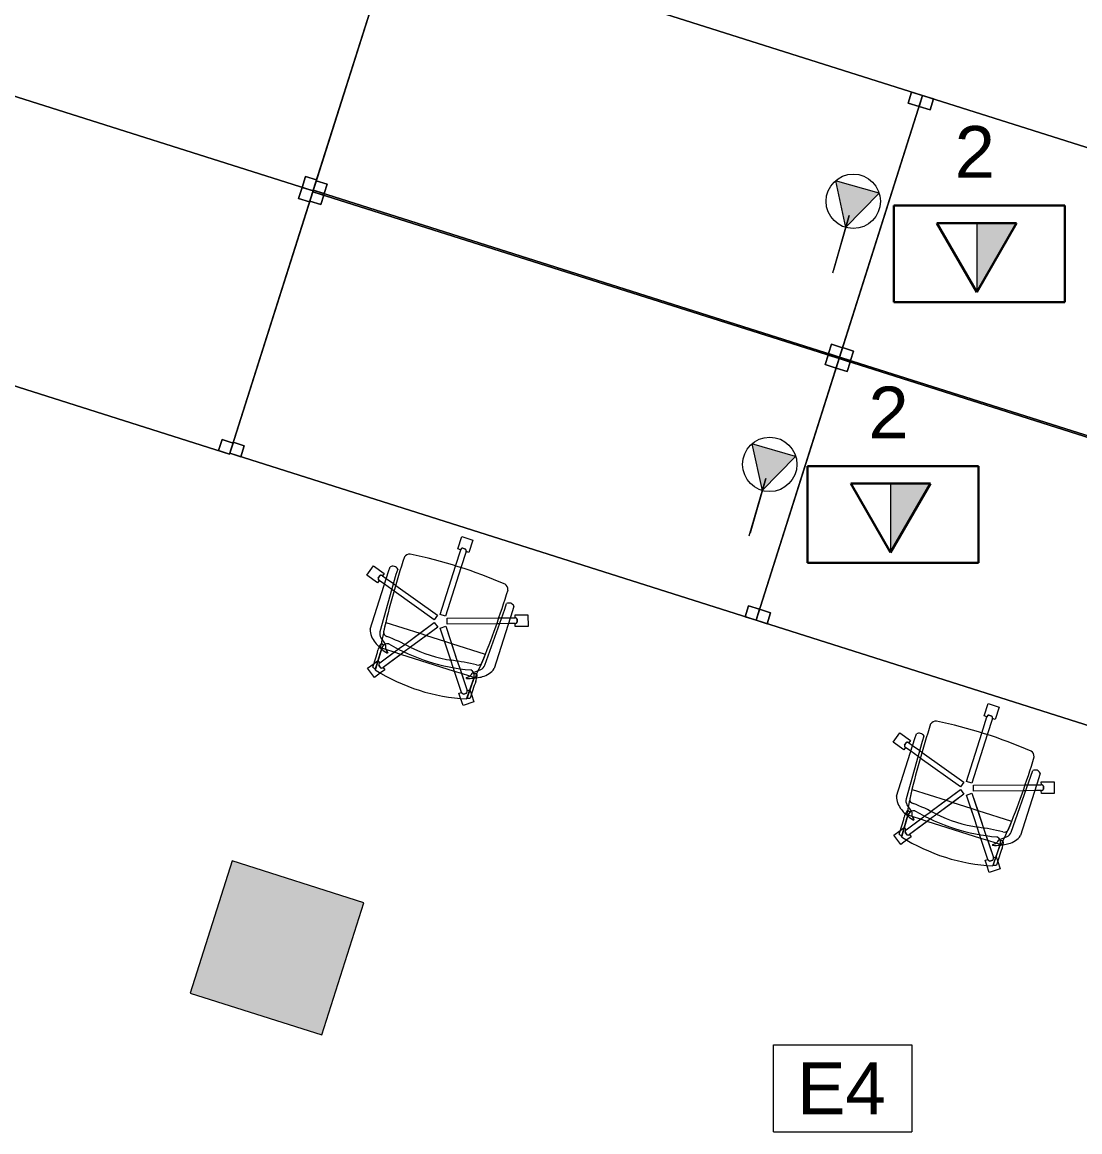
# Model space of a CAD drawing. Header units: inches. Extents: x 385 to 2249, y -1773 to -36.
# Drawn here: x 1887.9 to 2071.8, y -761.5 to -568.6 of the extents above; entities that cross this region are included whole.
import ezdxf

# ---------------------------------------------------------------- set-up
doc = ezdxf.new("R2010")
doc.units = ezdxf.units.IN
doc.header["$MEASUREMENT"] = 0
for name, color, linetype, lineweight in [('A-ANNO-KEYN', 231, 'Continuous', 9), ('A-ANNO-NOTE', 131, 'Continuous', 30), ('A-COLS', 52, 'Continuous', 13), ('I-FURN', 30, 'Continuous', 9)]:
    doc.layers.add(name, color=color, linetype=linetype, lineweight=lineweight)
doc.styles.add('Arial', font='arial.ttf', dxfattribs={"height": 9})
doc.styles.add('Swis721 Lt BT', font='swissl.ttf', dxfattribs={"height": 9})

# ---------------------------------------------------------------- blocks, each defined once
blk = doc.blocks.new('Columns 19 - Columns 4-5094956-Level 7 POWER _ SIGNAL')
at = {"layer": 'A-COLS', "lineweight": 9}
blk.add_hatch(color=7, dxfattribs=at).paths.add_polyline_path([(1401.62, -849.22), (1409.08, -826.28), (1386.23, -818.86), (1378.78, -841.8)], flags=0)
at = {"layer": 'A-COLS', "color": 8, "lineweight": 20}
for p, q in [((1386.23, -818.86), (1378.78, -841.8)), ((1409.08, -826.28), (1386.23, -818.86)), ((1401.62, -849.22), (1409.08, -826.28)), ((1378.78, -841.8), (1401.62, -849.22))]:
    blk.add_line(p, q, dxfattribs=at)
blk = doc.blocks.new('Rectangular Table - Rectangular Table-V46-Level 7 POWER _ SIGNAL')
at = {"layer": 'I-FURN'}
for p, q in [((-46, 24), (-48, 24)), ((-48, 24), (-48, 23.86)), ((-48, 23.86), (-48, 24)), ((-48, 24), (-46, 24)), ((48, 24), (-48, 24)), ((-48, 24), (-48, -24)), ((-48, 23.86), (-48, 24)), ((-48, 24), (48, 24)), ((-48, 23.86), (-48, 22)), ((-48, 22.14), (-48, 23.86)), ((-48, -23.86), (-48, 23.86)), ((-46, 22), (-46, 24)), ((-46, 24), (-46, 22)), ((46, 24), (46, 22)), ((48, 24), (46, 24)), ((46, 24), (48, 24)), ((46, 22), (46, 24)), ((48, 22), (48, 24)), ((48, 24), (48, 22)), ((48, -24), (48, 24)), ((48, 24), (48, -24)), ((-48, 22), (-48, 22.14)), ((-48, 22), (-46, 22)), ((-46, 22), (-48, 22)), ((46, 22), (48, 22)), ((48, 22), (46, 22)), ((-46, -22), (-48, -22)), ((-48, -22), (-48, -23.86)), ((-48, -23.86), (-48, -22)), ((-48, -22), (-46, -22)), ((-46, -24), (-46, -22)), ((-46, -22), (-46, -24)), ((48, -22), (46, -22)), ((46, -22), (46, -24)), ((46, -24), (46, -22)), ((46, -22), (48, -22)), ((48, -24), (48, -22)), ((48, -22), (48, -24)), ((-48, -23.86), (-48, -24)), ((-48, -24), (-48, -23.86)), ((-48, -24), (-48, -23.86)), ((-48, -24), (-46, -24)), ((-46, -24), (-48, -24)), ((-48, -24), (48, -24)), ((48, -24), (-48, -24)), ((46, -24), (48, -24)), ((48, -24), (46, -24))]:
    blk.add_line(p, q, dxfattribs=at)
blk = doc.blocks.new('Rectangular Table - Rectangular Table-V55-Level 7 POWER _ SIGNAL')
at = {"layer": 'I-FURN'}
for p, q in [((-46, 24), (-48, 24)), ((-48, 24), (-48, 23.72)), ((-48, 23.72), (-48, 24)), ((-48, 24), (-46, 24)), ((48, 24), (-48, 24)), ((-48, 24), (-48, -24)), ((-48, 23.72), (-48, 24)), ((-48, 24), (48, 24)), ((-48, 23.72), (-48, 22)), ((-48, 22), (-48, 23.72)), ((-48, -24), (-48, 23.72)), ((-46, 23.72), (-46, 24)), ((-46, 24), (-46, 23.72)), ((-46, 22), (-46, 23.72)), ((-46, 23.72), (-46, 22)), ((46, 24), (46, 23.72)), ((48, 24), (46, 24)), ((46, 24), (48, 24)), ((46, 23.72), (46, 24)), ((46, 23.72), (46, 22)), ((46, 22), (46, 23.72)), ((48, 23.72), (48, 24)), ((48, 24), (48, 23.72)), ((48, -24), (48, 24)), ((48, 24), (48, 23.72)), ((48, 22), (48, 23.72)), ((48, 23.72), (48, 22)), ((48, 23.72), (48, -24)), ((-48, 22), (-46, 22)), ((-46, 22), (-48, 22)), ((46, 22), (48, 22)), ((48, 22), (46, 22)), ((-46, -22), (-48, -22)), ((-48, -22), (-48, -24)), ((-48, -24), (-48, -22)), ((-48, -22), (-46, -22)), ((-46, -24), (-46, -22)), ((-46, -22), (-46, -24)), ((48, -22), (46, -22)), ((46, -22), (46, -24)), ((46, -24), (46, -22)), ((46, -22), (48, -22)), ((48, -24), (48, -22)), ((48, -22), (48, -22.14)), ((48, -22.14), (48, -24)), ((-48, -24), (-46, -24)), ((-46, -24), (-48, -24)), ((-48, -24), (48, -24)), ((48, -24), (-48, -24)), ((46, -24), (48, -24)), ((48, -24), (46, -24))]:
    blk.add_line(p, q, dxfattribs=at)
blk = doc.blocks.new('Rectangular Table - Rectangular Table-V51-Level 7 POWER _ SIGNAL')
at = {"layer": 'I-FURN'}
for p, q in [((-46, 24), (-48, 24)), ((-48, 24), (-48, 23.86)), ((-48, 23.86), (-48, 24)), ((-48, 24), (-46, 24)), ((48, 24), (-48, 24)), ((-48, 24), (-48, -24)), ((-48, 23.86), (-48, 24)), ((-48, 24), (48, 24)), ((-48, 23.86), (-48, 22)), ((-48, 22), (-48, 23.86)), ((-48, -23.86), (-48, 23.86)), ((-46, 22), (-46, 24)), ((-46, 24), (-46, 22)), ((46, 24), (46, 22)), ((48, 24), (46, 24)), ((46, 24), (48, 24)), ((46, 22), (46, 24)), ((48, 22), (48, 24)), ((48, 24), (48, 22)), ((48, -24), (48, 24)), ((48, 24), (48, -24)), ((-48, 22), (-46, 22)), ((-46, 22), (-48, 22)), ((46, 22), (48, 22)), ((48, 22), (46, 22)), ((-46, -22), (-48, -22)), ((-48, -22), (-48, -23.86)), ((-48, -22.14), (-48, -22)), ((-48, -22), (-46, -22)), ((-48, -23.86), (-48, -22.14)), ((-46, -24), (-46, -22)), ((-46, -22), (-46, -24)), ((48, -22), (46, -22)), ((46, -22), (46, -24)), ((46, -24), (46, -22)), ((46, -22), (48, -22)), ((48, -24), (48, -22)), ((48, -22), (48, -24)), ((-48, -23.86), (-48, -24)), ((-48, -24), (-48, -23.86)), ((-48, -24), (-48, -23.86)), ((-48, -24), (-46, -24)), ((-46, -24), (-48, -24)), ((-48, -24), (48, -24)), ((48, -24), (-48, -24)), ((46, -24), (48, -24)), ((48, -24), (46, -24))]:
    blk.add_line(p, q, dxfattribs=at)
blk = doc.blocks.new('Rectangular Table - Rectangular Table-V56-Level 7 POWER _ SIGNAL')
at = {"layer": 'I-FURN'}
for p, q in [((-46, 24), (-48, 24)), ((-48, 24), (-48, 22)), ((-48, 22), (-48, 24)), ((-48, 24), (-46, 24)), ((48, 24), (-48, 24)), ((-48, 24), (-48, -24)), ((-48, -23.72), (-48, 24)), ((-48, 24), (48, 24)), ((-46, 22), (-46, 24)), ((-46, 24), (-46, 22)), ((46, 24), (46, 22)), ((48, 24), (46, 24)), ((46, 24), (48, 24)), ((46, 22), (46, 24)), ((48, 22), (48, 24)), ((48, 24), (48, 22.14)), ((48, -24), (48, 24)), ((48, 24), (48, -23.72)), ((-48, 22), (-46, 22)), ((-46, 22), (-48, 22)), ((46, 22), (48, 22)), ((48, 22), (46, 22)), ((48, 22.14), (48, 22)), ((-46, -22), (-48, -22)), ((-48, -22), (-48, -23.72)), ((-48, -23.72), (-48, -22)), ((-48, -22), (-46, -22)), ((-46, -23.72), (-46, -22)), ((-46, -22), (-46, -23.72)), ((48, -22), (46, -22)), ((46, -22), (46, -23.72)), ((46, -23.72), (46, -22)), ((46, -22), (48, -22)), ((48, -23.72), (48, -22)), ((48, -22), (48, -23.72)), ((-48, -23.72), (-48, -24)), ((-48, -24), (-48, -23.72)), ((-48, -24), (-48, -23.72)), ((-48, -24), (-46, -24)), ((-46, -24), (-48, -24)), ((-48, -24), (48, -24)), ((48, -24), (-48, -24)), ((-46, -24), (-46, -23.72)), ((-46, -23.72), (-46, -24)), ((46, -23.72), (46, -24)), ((46, -24), (46, -23.72)), ((46, -24), (48, -24)), ((48, -24), (46, -24)), ((48, -24), (48, -23.72)), ((48, -23.72), (48, -24)), ((48, -23.72), (48, -24))]:
    blk.add_line(p, q, dxfattribs=at)
blk = doc.blocks.new('F-Haworth_Chair_X99-Seminar - X99 Advanced Seminar Chair-V75-Level 7 POWER _ SIGNAL')
at = {"layer": 'I-FURN'}
for p, q in [((-1, 15.13), (1, 15.13)), ((-1, 12.88), (-1, 15.13)), ((-1, 15.13), (1, 15.13)), ((-1, 12.88), (-1, 15.13)), ((1, 15.13), (1, 12.88)), ((1, 15.13), (1, 12.88)), ((-0.52, 12.88), (-1, 12.88)), ((-0.52, 12.88), (-1, 12.88)), ((-0.5, 9.91), (-0.5, 12.88)), ((-0.5, 9.91), (-0.5, 12.88)), ((0.26, 13.26), (-0.26, 13.26)), ((0.26, 13.26), (-0.26, 13.26)), ((-0.25, 13.25), (0.25, 13.25)), ((-0.25, 13.25), (0.25, 13.25)), ((0.5, 12.88), (0.5, 9.91)), ((0.5, 12.88), (0.5, 9.91)), ((1, 12.88), (0.52, 12.88)), ((1, 12.88), (0.52, 12.88)), ((-0.5, 1.08), (-0.5, 9.91)), ((-0.5, 1.08), (-0.5, 9.91)), ((0.5, 9.91), (0.5, 1.08)), ((0.5, 9.91), (0.5, 1.08)), ((-11.32, 5.48), (-11.3, 6.32)), ((-9.92, 6.36), (-9.92, 5.36)), ((9.92, 5.36), (9.92, 6.36)), ((11.3, 6.32), (11.32, 5.48)), ((-14.69, 3.72), (-14.08, 5.62)), ((-14.69, 3.72), (-14.08, 5.62)), ((-14.08, 5.62), (-11.94, 4.93)), ((-14.08, 5.62), (-11.94, 4.93)), ((-12.53, 4.34), (-12.69, 3.85)), ((-12.53, 4.34), (-12.69, 3.85)), ((-12.68, 3.86), (-12.52, 4.33)), ((-12.68, 3.86), (-12.52, 4.33)), ((-11.94, 4.93), (-12.09, 4.47)), ((-11.94, 4.93), (-12.09, 4.47)), ((-12.09, 4.45), (-11.32, 4.21)), ((-12.09, 4.45), (-11.32, 4.21)), ((-11.32, -5.06), (-11.32, 5.48)), ((-11.32, 4.21), (-9.86, 3.73)), ((-11.32, 4.21), (-9.86, 3.73)), ((-9.92, 5.36), (-9.57, -4.97)), ((9.57, -4.97), (9.92, 5.36)), ((9.86, 3.73), (11.32, 4.21)), ((9.86, 3.73), (11.32, 4.21)), ((11.32, 5.48), (11.32, -5.06)), ((11.32, 4.21), (12.09, 4.45)), ((11.32, 4.21), (12.09, 4.45)), ((11.94, 4.93), (14.08, 5.62)), ((11.94, 4.93), (14.08, 5.62)), ((12.09, 4.47), (11.94, 4.93)), ((12.09, 4.47), (11.94, 4.93)), ((12.52, 4.33), (12.68, 3.86)), ((12.52, 4.33), (12.68, 3.86)), ((12.69, 3.85), (12.53, 4.34)), ((12.69, 3.85), (12.53, 4.34)), ((14.08, 5.62), (14.69, 3.72)), ((14.08, 5.62), (14.69, 3.72)), ((-12.55, 3.03), (-14.69, 3.72)), ((-12.55, 3.03), (-14.69, 3.72)), ((-12.4, 3.49), (-12.55, 3.03)), ((-12.4, 3.49), (-12.55, 3.03)), ((-11.32, 3.15), (-12.4, 3.5)), ((-11.32, 3.15), (-12.4, 3.5)), ((-9.83, 2.67), (-11.32, 3.15)), ((-9.83, 2.67), (-11.32, 3.15)), ((-9.86, 3.73), (-9.38, 3.57)), ((-9.86, 3.73), (-9.38, 3.57)), ((-9.37, 2.52), (-9.83, 2.67)), ((-9.37, 2.52), (-9.83, 2.67)), ((-9.38, 3.57), (-0.87, 0.81)), ((-9.38, 3.57), (-0.87, 0.81)), ((-1.18, -0.14), (-9.37, 2.52)), ((-1.18, -0.14), (-9.37, 2.52)), ((0.87, 0.81), (9.38, 3.57)), ((0.87, 0.81), (9.38, 3.57)), ((9.37, 2.52), (1.18, -0.14)), ((9.37, 2.52), (1.18, -0.14)), ((9.83, 2.67), (9.37, 2.52)), ((9.83, 2.67), (9.37, 2.52)), ((9.42, 3.59), (9.86, 3.73)), ((9.42, 3.59), (9.86, 3.73)), ((11.32, 3.15), (9.83, 2.67)), ((11.32, 3.15), (9.83, 2.67)), ((12.4, 3.5), (11.32, 3.15)), ((12.4, 3.5), (11.32, 3.15)), ((12.55, 3.03), (12.4, 3.49)), ((12.55, 3.03), (12.4, 3.49)), ((14.69, 3.72), (12.55, 3.03)), ((14.69, 3.72), (12.55, 3.03)), ((-0.87, 0.81), (-1.18, -0.14)), ((-0.87, 0.81), (-1.18, -0.14)), ((0.5, 1.08), (-0.5, 1.08)), ((0.5, 1.08), (-0.5, 1.08)), ((1.18, -0.14), (0.87, 0.81)), ((1.18, -0.14), (0.87, 0.81)), ((-4.79, -5.75), (-1.04, -0.58)), ((-0.23, -1.17), (-3.68, -5.91)), ((-2.89, -3.12), (-1.04, -0.58)), ((-0.23, -1.17), (-1.65, -3.12)), ((-1.04, -0.58), (-0.23, -1.17)), ((-1.04, -0.58), (-0.23, -1.17)), ((0.23, -1.17), (1.04, -0.58)), ((0.23, -1.17), (1.04, -0.58)), ((1.65, -3.12), (0.23, -1.17)), ((3.68, -5.91), (0.23, -1.17)), ((1.04, -0.58), (2.89, -3.12)), ((1.04, -0.58), (4.79, -5.75)), ((-9.07, -3.12), (-2.89, -3.12)), ((-9.07, -3.2), (-9.07, -3.12)), ((-8.9, -4.8), (-9.07, -3.2)), ((-4.79, -5.75), (-2.89, -3.12)), ((-1.65, -3.12), (-3.68, -5.91)), ((-2.89, -3.12), (-1.65, -3.12)), ((-1.65, -3.12), (1.65, -3.12)), ((1.65, -3.12), (2.89, -3.12)), ((3.68, -5.91), (1.65, -3.12)), ((2.89, -3.12), (9.07, -3.12)), ((2.89, -3.12), (4.79, -5.75)), ((9.07, -3.2), (8.9, -4.8)), ((9.07, -3.12), (9.07, -3.2)), ((-8.88, -4.99), (-8.89, -4.91)), ((-8.75, -6.22), (-8.88, -4.99)), ((-5.57, -6.82), (-4.79, -5.75)), ((-5.57, -6.82), (-4.79, -5.75)), ((4.79, -5.75), (5.57, -6.82)), ((4.79, -5.75), (5.57, -6.82)), ((8.88, -4.99), (8.75, -6.22)), ((8.89, -4.91), (8.88, -4.99)), ((-9.13, -5.92), (-8.07, -6.77)), ((-8.68, -6.87), (-8.75, -6.22)), ((-8.66, -7.03), (-8.68, -6.87)), ((-8.62, -7.42), (-8.66, -7.05)), ((-8.6, -7.6), (-8.62, -7.43)), ((-8.61, -6.81), (-8.23, -6.95)), ((-8.49, -7.6), (-8.56, -7.6)), ((-8.42, -7.57), (-8.34, -11.37)), ((-8.34, -11.52), (-8.42, -7.57)), ((-7.65, -7.6), (-8.4, -7.6)), ((-7.99, -6.84), (-7.95, -6.87)), ((-7.97, -10.12), (-5.57, -6.82)), ((-7.97, -10.12), (-6.14, -7.6)), ((-6.14, -7.6), (-7.65, -7.6)), ((-4.47, -7.01), (-7.16, -10.71)), ((-4.9, -7.6), (-7.16, -10.71)), ((-6.14, -7.6), (-5.57, -6.82)), ((-4.9, -7.6), (-6.14, -7.6)), ((-4.47, -7.01), (-4.9, -7.6)), ((4.9, -7.6), (-4.9, -7.6)), ((-3.68, -5.91), (-4.47, -7.01)), ((-3.68, -5.91), (-4.47, -7.01)), ((4.47, -7.01), (3.68, -5.91)), ((4.47, -7.01), (3.68, -5.91)), ((4.9, -7.6), (4.47, -7.01)), ((7.16, -10.71), (4.47, -7.01)), ((6.14, -7.6), (4.9, -7.6)), ((7.16, -10.71), (4.9, -7.6)), ((5.57, -6.82), (6.14, -7.6)), ((5.57, -6.82), (7.97, -10.12)), ((7.65, -7.6), (6.14, -7.6)), ((6.14, -7.6), (7.97, -10.12)), ((8.4, -7.6), (7.65, -7.6)), ((7.95, -6.87), (8.07, -6.77)), ((8.07, -6.77), (9.13, -5.92)), ((8.23, -6.95), (8.61, -6.81)), ((8.34, -11.37), (8.42, -7.57)), ((8.42, -7.57), (8.34, -11.52)), ((8.56, -7.6), (8.49, -7.6)), ((8.62, -7.43), (8.6, -7.6)), ((8.68, -6.91), (8.62, -7.42)), ((8.75, -6.22), (8.68, -6.87)), ((-7.18, -7.99), (-7.21, -8.13)), ((7.21, -8.13), (7.18, -7.99)), ((-9.7, -11.65), (-8.88, -10.52)), ((-9.7, -11.65), (-8.88, -10.52)), ((-8.88, -10.52), (-8.38, -9.83)), ((-8.88, -10.52), (-8.38, -9.83)), ((-8.38, -9.83), (-7.99, -10.11)), ((-8.38, -9.83), (-7.99, -10.11)), ((-8, -10.58), (-7.59, -10.88)), ((-8, -10.58), (-7.59, -10.88)), ((-7.59, -10.87), (-7.99, -10.57)), ((-7.59, -10.87), (-7.99, -10.57)), ((-6.76, -11), (-7.29, -11.74)), ((-6.76, -11), (-7.29, -11.74)), ((-7.15, -10.72), (-6.76, -11)), ((-7.15, -10.72), (-6.76, -11)), ((6.76, -11), (7.15, -10.72)), ((6.76, -11), (7.15, -10.72)), ((7.29, -11.74), (6.76, -11)), ((7.29, -11.74), (6.76, -11)), ((7.99, -10.57), (7.59, -10.87)), ((7.99, -10.57), (7.59, -10.87)), ((7.59, -10.88), (8, -10.58)), ((7.59, -10.88), (8, -10.58)), ((7.99, -10.11), (8.38, -9.83)), ((7.99, -10.11), (8.38, -9.83)), ((8.38, -9.83), (8.88, -10.52)), ((8.38, -9.83), (8.88, -10.52)), ((8.88, -10.52), (9.7, -11.65)), ((8.88, -10.52), (9.7, -11.65)), ((-8.08, -12.82), (-9.7, -11.65)), ((-8.08, -12.82), (-9.7, -11.65)), ((-7.29, -11.74), (-8.08, -12.82)), ((-7.29, -11.74), (-8.08, -12.82)), ((8.08, -12.82), (7.29, -11.74)), ((8.08, -12.82), (7.29, -11.74)), ((9.7, -11.65), (8.08, -12.82)), ((9.7, -11.65), (8.08, -12.82))]:
    blk.add_line(p, q, dxfattribs=at)
for centre, radius, start, end in [((-0.11, 12.88), 0.407, 111.1651, 180.8349), ((-0.11, 12.88), 0.407, 111.1651, 180.8349), ((-0.09, 12.88), 0.406, 112.6199, 180), ((-0.09, 12.88), 0.406, 166.524, 180), ((-0.09, 12.88), 0.406, 126.0959, 166.524), ((-0.09, 12.88), 0.406, 112.6199, 126.0959), ((0.09, 12.88), 0.406, 53.9041, 67.3801), ((0.09, 12.88), 0.406, 0, 67.3801), ((0.11, 12.88), 0.407, 359.1651, 68.8349), ((0.11, 12.88), 0.407, 359.1651, 68.8349), ((0.09, 12.88), 0.406, 0, 53.9041), ((0, -75.01), 84.96, 84.1475, 95.8525), ((-8.21, 8.28), 1.31, 110.0433, 159.9567), ((144.06, 7.32), 153.52, 179.4749, 184.5213), ((8.21, 8.28), 1.31, 20.0433, 69.9567), ((-144.06, 7.32), 153.52, 355.4787, 0.5251), ((-10.58, 5.68), 0.956, 45.8901, 138.1099), ((10.58, 5.68), 0.956, 41.8901, 134.1099), ((-12.22, 4.09), 0.407, 71.1651, 140.8349), ((-12.22, 4.09), 0.407, 71.1651, 140.8349), ((-12.22, 4.07), 0.406, 85.476, 139.3801), ((-12.22, 4.07), 0.406, 72, 139.3801), ((-12.22, 4.07), 0.406, 72, 85.476), ((12.22, 4.09), 0.407, 39.1651, 108.8349), ((12.22, 4.09), 0.407, 39.1651, 108.8349), ((12.22, 4.07), 0.406, 81.0479, 108), ((12.22, 4.07), 0.406, 40.6199, 108), ((12.22, 4.07), 0.406, 40.6199, 81.0479), ((-12.28, 3.88), 0.407, 183.1651, 252.8349), ((-12.28, 3.88), 0.407, 183.1651, 252.8349), ((-12.27, 3.89), 0.406, 184.6199, 198.0959), ((-12.27, 3.89), 0.406, 184.6199, 252), ((-12.27, 3.89), 0.406, 198.0959, 238.524), ((-12.27, 3.89), 0.406, 238.524, 252), ((12.27, 3.89), 0.406, 288, 355.3801), ((12.28, 3.88), 0.407, 287.1651, 356.8349), ((12.28, 3.88), 0.407, 287.1651, 356.8349), ((12.27, 3.89), 0.406, 288, 341.9041), ((12.27, 3.89), 0.406, 341.9041, 355.3801), ((-7.87, -3.92), 3.63, 198.1789, 238.0478), ((-8.18, -4.9), 1.39, 182.8013, 227.1078), ((-8.24, -4.59), 0.763, 194.2338, 275.7662), ((-11.32, -48.08), 42.84, 79.9767, 85.7699), ((11.32, -48.08), 42.84, 94.2301, 100.0233), ((8.24, -4.59), 0.763, 264.2338, 345.7662), ((8.18, -4.9), 1.39, 312.8922, 357.1987), ((7.87, -3.92), 3.63, 301.9522, 341.8211), ((-4.71, 1.15), 9.61, 238.0478, 243.9964), ((-5.2, -7.86), 3.74, 170.0936, 184.0143), ((-4.71, 1.15), 9.61, 243.9964, 246.4906), ((-8.28, -7.33), 0.613, 122.5427, 170.0936), ((-4.71, 1.15), 9.61, 246.6393, 247.073), ((-7.37, -7.55), 1.05, 95.9554, 181.1786), ((-7.37, -7.55), 1.05, 145.2002, 181.1786), ((-4.71, 1.15), 9.61, 247.2631, 254.9334), ((-6.55, -6.76), 1.38, 185.0878, 212.4248), ((-6.55, -6.76), 1.38, 214.0187, 242.9497), ((0, 26.49), 33.83, 257.2285, 282.7715), ((0, 15.97), 22.19, 259.9767, 280.0233), ((6.55, -6.76), 1.38, 297.0503, 325.9813), ((4.71, 1.15), 9.61, 285.0666, 292.7369), ((7.37, -7.55), 1.05, 358.8214, 84.0446), ((6.55, -6.76), 1.38, 327.5752, 354.9122), ((7.37, -7.55), 1.05, 358.8214, 34.7998), ((4.71, 1.15), 9.61, 292.927, 293.3607), ((4.71, 1.15), 9.61, 293.5094, 296.0036), ((8.28, -7.33), 0.613, 9.9064, 57.4573), ((5.2, -7.86), 3.74, 355.9857, 9.9064), ((4.71, 1.15), 9.61, 296.0036, 301.9522), ((-36.06, -10.03), 27.2, 357.4882, 4.0143), ((36.06, -10.03), 27.2, 175.9857, 182.5118), ((0, 20.73), 33.17, 254.4478, 255.4234), ((0, 20.29), 32.89, 255.304, 284.6925), ((-7.66, -10.36), 0.407, 143.1651, 212.8349), ((-7.66, -10.36), 0.407, 143.1651, 212.8349), ((-7.64, -10.36), 0.406, 144, 211.3801), ((-7.64, -10.36), 0.406, 144, 211.3801), ((-7.49, -10.47), 0.406, 256.6199, 324), ((-7.48, -10.49), 0.407, 255.1651, 324.8349), ((-7.48, -10.49), 0.407, 255.1651, 324.8349), ((-7.49, -10.47), 0.406, 256.6199, 297.0479), ((-7.49, -10.47), 0.406, 297.0479, 324), ((7.48, -10.49), 0.407, 215.1651, 284.8349), ((7.48, -10.49), 0.407, 215.1651, 284.8349), ((7.49, -10.47), 0.406, 216, 256.4281), ((7.49, -10.47), 0.406, 216, 283.3801), ((7.49, -10.47), 0.406, 256.4281, 283.3801), ((7.64, -10.36), 0.406, 328.6199, 36), ((7.64, -10.36), 0.406, 328.6199, 36), ((7.66, -10.36), 0.407, 327.1651, 36.8349), ((7.66, -10.36), 0.407, 327.1651, 36.8349), ((0, 20.73), 33.17, 284.5766, 285.5522)]:
    blk.add_arc(centre, radius, start, end, dxfattribs=at)
blk = doc.blocks.new('Rectangular Table - Rectangular Table-V93-Level 7 POWER _ SIGNAL')
at = {"layer": 'I-FURN'}
for p, q in [((-46, 24), (-48, 24)), ((-48, 24), (-48, 23.72)), ((-48, 23.72), (-48, 24)), ((-48, 24), (-46, 24)), ((48, 24), (-48, 24)), ((-48, 24), (-48, -24)), ((-48, 23.72), (-48, 24)), ((-48, 24), (48, 24)), ((-48, 23.72), (-48, 22)), ((-48, 22), (-48, 23.72)), ((-48, -24), (-48, 23.72)), ((-46, 23.72), (-46, 24)), ((-46, 24), (-46, 23.72)), ((-46, 22), (-46, 23.72)), ((-46, 23.72), (-46, 22)), ((46, 24), (46, 23.72)), ((48, 24), (46, 24)), ((46, 24), (48, 24)), ((46, 23.72), (46, 24)), ((46, 23.72), (46, 22)), ((46, 22), (46, 23.72)), ((48, 23.72), (48, 24)), ((48, 24), (48, 23.72)), ((48, -24), (48, 24)), ((48, 24), (48, 23.72)), ((48, 22), (48, 23.72)), ((48, 23.72), (48, 22)), ((48, 23.72), (48, -24)), ((-48, 22), (-46, 22)), ((-46, 22), (-48, 22)), ((46, 22), (48, 22)), ((48, 22), (46, 22)), ((-46, -22), (-48, -22)), ((-48, -22), (-48, -24)), ((-48, -24), (-48, -22)), ((-48, -22), (-46, -22)), ((-46, -24), (-46, -22)), ((-46, -22), (-46, -24)), ((48, -22), (46, -22)), ((46, -22), (46, -24)), ((46, -24), (46, -22)), ((46, -22), (48, -22)), ((48, -24), (48, -22)), ((48, -22), (48, -24)), ((-48, -24), (-46, -24)), ((-46, -24), (-48, -24)), ((-48, -24), (48, -24)), ((48, -24), (-48, -24)), ((46, -24), (48, -24)), ((48, -24), (46, -24))]:
    blk.add_line(p, q, dxfattribs=at)
blk = doc.blocks.new('Rectangular Table - Rectangular Table-V94-Level 7 POWER _ SIGNAL')
at = {"layer": 'I-FURN'}
for p, q in [((-46, 24), (-48, 24)), ((-48, 24), (-48, 22)), ((-48, 22), (-48, 24)), ((-48, 24), (-46, 24)), ((48, 24), (-48, 24)), ((-48, 24), (-48, -24)), ((-48, -23.72), (-48, 24)), ((-48, 24), (48, 24)), ((-46, 22), (-46, 24)), ((-46, 24), (-46, 22)), ((46, 24), (46, 22)), ((48, 24), (46, 24)), ((46, 24), (48, 24)), ((46, 22), (46, 24)), ((48, 22), (48, 24)), ((48, 24), (48, 22)), ((48, -24), (48, 24)), ((48, 24), (48, -23.72)), ((-48, 22), (-46, 22)), ((-46, 22), (-48, 22)), ((46, 22), (48, 22)), ((48, 22), (46, 22)), ((-46, -22), (-48, -22)), ((-48, -22), (-48, -23.72)), ((-48, -23.72), (-48, -22)), ((-48, -22), (-46, -22)), ((-46, -23.72), (-46, -22)), ((-46, -22), (-46, -23.72)), ((48, -22), (46, -22)), ((46, -22), (46, -23.72)), ((46, -23.72), (46, -22)), ((46, -22), (48, -22)), ((48, -23.72), (48, -22)), ((48, -22), (48, -23.72)), ((-48, -23.72), (-48, -24)), ((-48, -24), (-48, -23.72)), ((-48, -24), (-48, -23.72)), ((-48, -24), (-46, -24)), ((-46, -24), (-48, -24)), ((-48, -24), (48, -24)), ((48, -24), (-48, -24)), ((-46, -24), (-46, -23.72)), ((-46, -23.72), (-46, -24)), ((46, -23.72), (46, -24)), ((46, -24), (46, -23.72)), ((46, -24), (48, -24)), ((48, -24), (46, -24)), ((48, -24), (48, -23.72)), ((48, -23.72), (48, -24)), ((48, -23.72), (48, -24))]:
    blk.add_line(p, q, dxfattribs=at)
blk = doc.blocks.new('F-Haworth_Chair_X99-Seminar - X99 Advanced Seminar Chair-V96-Level 7 POWER _ SIGNAL')
at = {"layer": 'I-FURN'}
for p, q in [((-1, 15.13), (1, 15.13)), ((-1, 12.88), (-1, 15.13)), ((-1, 15.13), (1, 15.13)), ((-1, 12.88), (-1, 15.13)), ((1, 15.13), (1, 12.88)), ((1, 15.13), (1, 12.88)), ((-0.52, 12.88), (-1, 12.88)), ((-0.52, 12.88), (-1, 12.88)), ((-0.5, 9.91), (-0.5, 12.88)), ((-0.5, 9.91), (-0.5, 12.88)), ((0.26, 13.26), (-0.26, 13.26)), ((0.26, 13.26), (-0.26, 13.26)), ((-0.25, 13.25), (0.25, 13.25)), ((-0.25, 13.25), (0.25, 13.25)), ((0.5, 12.88), (0.5, 9.91)), ((0.5, 12.88), (0.5, 9.91)), ((1, 12.88), (0.52, 12.88)), ((1, 12.88), (0.52, 12.88)), ((-0.5, 1.08), (-0.5, 9.91)), ((-0.5, 1.08), (-0.5, 9.91)), ((0.5, 9.91), (0.5, 1.08)), ((0.5, 9.91), (0.5, 1.08)), ((-11.32, 5.48), (-11.3, 6.32)), ((-9.92, 6.36), (-9.92, 5.36)), ((9.92, 5.36), (9.92, 6.36)), ((11.3, 6.32), (11.32, 5.48)), ((-14.69, 3.72), (-14.08, 5.62)), ((-14.69, 3.72), (-14.08, 5.62)), ((-14.08, 5.62), (-11.94, 4.93)), ((-14.08, 5.62), (-11.94, 4.93)), ((-12.53, 4.34), (-12.69, 3.85)), ((-12.53, 4.34), (-12.69, 3.85)), ((-12.68, 3.86), (-12.52, 4.33)), ((-12.68, 3.86), (-12.52, 4.33)), ((-11.94, 4.93), (-12.09, 4.47)), ((-11.94, 4.93), (-12.09, 4.47)), ((-12.09, 4.45), (-11.32, 4.21)), ((-12.09, 4.45), (-11.32, 4.21)), ((-11.32, -5.06), (-11.32, 5.48)), ((-11.32, 4.21), (-9.86, 3.73)), ((-11.32, 4.21), (-9.86, 3.73)), ((-9.92, 5.36), (-9.57, -4.97)), ((9.57, -4.97), (9.92, 5.36)), ((9.86, 3.73), (11.32, 4.21)), ((9.86, 3.73), (11.32, 4.21)), ((11.32, 5.48), (11.32, -5.06)), ((11.32, 4.21), (12.09, 4.45)), ((11.32, 4.21), (12.09, 4.45)), ((11.94, 4.93), (14.08, 5.62)), ((11.94, 4.93), (14.08, 5.62)), ((12.09, 4.47), (11.94, 4.93)), ((12.09, 4.47), (11.94, 4.93)), ((12.52, 4.33), (12.68, 3.86)), ((12.52, 4.33), (12.68, 3.86)), ((12.69, 3.85), (12.53, 4.34)), ((12.69, 3.85), (12.53, 4.34)), ((14.08, 5.62), (14.69, 3.72)), ((14.08, 5.62), (14.69, 3.72)), ((-12.55, 3.03), (-14.69, 3.72)), ((-12.55, 3.03), (-14.69, 3.72)), ((-12.4, 3.49), (-12.55, 3.03)), ((-12.4, 3.49), (-12.55, 3.03)), ((-11.32, 3.15), (-12.4, 3.5)), ((-11.32, 3.15), (-12.4, 3.5)), ((-9.83, 2.67), (-11.32, 3.15)), ((-9.83, 2.67), (-11.32, 3.15)), ((-9.86, 3.73), (-9.38, 3.57)), ((-9.86, 3.73), (-9.38, 3.57)), ((-9.37, 2.52), (-9.83, 2.67)), ((-9.37, 2.52), (-9.83, 2.67)), ((-9.38, 3.57), (-0.87, 0.81)), ((-9.38, 3.57), (-0.87, 0.81)), ((-1.18, -0.14), (-9.37, 2.52)), ((-1.18, -0.14), (-9.37, 2.52)), ((0.87, 0.81), (9.38, 3.57)), ((0.87, 0.81), (9.38, 3.57)), ((9.37, 2.52), (1.18, -0.14)), ((9.37, 2.52), (1.18, -0.14)), ((9.83, 2.67), (9.37, 2.52)), ((9.83, 2.67), (9.37, 2.52)), ((9.38, 3.57), (9.86, 3.73)), ((9.38, 3.57), (9.86, 3.73)), ((11.32, 3.15), (9.83, 2.67)), ((11.32, 3.15), (9.83, 2.67)), ((12.4, 3.5), (11.32, 3.15)), ((12.4, 3.5), (11.32, 3.15)), ((12.55, 3.03), (12.4, 3.49)), ((12.55, 3.03), (12.4, 3.49)), ((14.69, 3.72), (12.55, 3.03)), ((14.69, 3.72), (12.55, 3.03)), ((-0.87, 0.81), (-1.18, -0.14)), ((-0.87, 0.81), (-1.18, -0.14)), ((0.5, 1.08), (-0.5, 1.08)), ((0.5, 1.08), (-0.5, 1.08)), ((1.18, -0.14), (0.87, 0.81)), ((1.18, -0.14), (0.87, 0.81)), ((-4.77, -5.72), (-1.04, -0.58)), ((-0.23, -1.17), (-3.68, -5.91)), ((-2.89, -3.12), (-1.04, -0.58)), ((-0.23, -1.17), (-1.65, -3.12)), ((-1.04, -0.58), (-0.23, -1.17)), ((-1.04, -0.58), (-0.23, -1.17)), ((0.23, -1.17), (1.04, -0.58)), ((0.23, -1.17), (1.04, -0.58)), ((1.65, -3.12), (0.23, -1.17)), ((2.78, -4.68), (0.23, -1.17)), ((1.04, -0.58), (2.89, -3.12)), ((1.04, -0.58), (4.79, -5.75)), ((-9.07, -3.12), (-2.89, -3.12)), ((-9.07, -3.2), (-9.07, -3.12)), ((-8.9, -4.8), (-9.07, -3.2)), ((-4.77, -5.72), (-2.89, -3.12)), ((-1.65, -3.12), (-3.68, -5.91)), ((-2.89, -3.12), (-1.65, -3.12)), ((-1.65, -3.12), (1.65, -3.12)), ((1.65, -3.12), (2.89, -3.12)), ((2.78, -4.68), (1.65, -3.12)), ((2.89, -3.12), (9.07, -3.12)), ((2.89, -3.12), (4.79, -5.75)), ((9.07, -3.2), (8.9, -4.8)), ((9.07, -3.12), (9.07, -3.2)), ((-8.88, -4.99), (-8.89, -4.91)), ((-8.75, -6.22), (-8.88, -4.99)), ((-5.57, -6.82), (-4.79, -5.75)), ((-5.57, -6.82), (-4.79, -5.75)), ((3.68, -5.91), (2.78, -4.68)), ((3.68, -5.91), (2.78, -4.68)), ((4.79, -5.75), (5.57, -6.82)), ((4.79, -5.75), (5.57, -6.82)), ((8.88, -4.99), (8.75, -6.22)), ((8.89, -4.91), (8.88, -4.99)), ((-9.13, -5.92), (-8.07, -6.77)), ((-8.68, -6.87), (-8.75, -6.22)), ((-8.62, -7.42), (-8.68, -6.87)), ((-8.6, -7.6), (-8.62, -7.43)), ((-8.61, -6.81), (-8.23, -6.95)), ((-8.49, -7.6), (-8.56, -7.6)), ((-8.42, -7.57), (-8.34, -11.37)), ((-8.34, -11.52), (-8.42, -7.57)), ((-7.65, -7.6), (-8.4, -7.6)), ((-8.03, -6.81), (-7.95, -6.87)), ((-7.97, -10.12), (-5.57, -6.82)), ((-7.97, -10.12), (-6.14, -7.6)), ((-6.14, -7.6), (-7.65, -7.6)), ((-4.47, -7.01), (-7.16, -10.71)), ((-4.9, -7.6), (-7.16, -10.71)), ((-6.14, -7.6), (-5.57, -6.82)), ((-4.9, -7.6), (-6.14, -7.6)), ((-4.47, -7.01), (-4.9, -7.6)), ((4.9, -7.6), (-4.9, -7.6)), ((-3.68, -5.91), (-4.47, -7.01)), ((-3.68, -5.91), (-4.47, -7.01)), ((4.47, -7.01), (3.68, -5.91)), ((4.47, -7.01), (3.68, -5.91)), ((4.9, -7.6), (4.47, -7.01)), ((7.16, -10.71), (4.47, -7.01)), ((6.14, -7.6), (4.9, -7.6)), ((7.16, -10.71), (4.9, -7.6)), ((5.57, -6.82), (6.14, -7.6)), ((5.57, -6.82), (7.97, -10.12)), ((7.65, -7.6), (6.14, -7.6)), ((6.14, -7.6), (7.97, -10.12)), ((8.4, -7.6), (7.65, -7.6)), ((7.95, -6.87), (8.07, -6.77)), ((8.07, -6.77), (9.13, -5.92)), ((8.23, -6.95), (8.61, -6.81)), ((8.34, -11.37), (8.42, -7.57)), ((8.42, -7.57), (8.34, -11.52)), ((8.56, -7.6), (8.49, -7.6)), ((8.62, -7.43), (8.6, -7.6)), ((8.68, -6.91), (8.62, -7.42)), ((8.75, -6.22), (8.68, -6.87)), ((-7.18, -7.99), (-7.21, -8.13)), ((7.21, -8.13), (7.18, -7.99)), ((-9.7, -11.65), (-8.88, -10.52)), ((-9.7, -11.65), (-8.88, -10.52)), ((-8.88, -10.52), (-8.38, -9.83)), ((-8.88, -10.52), (-8.38, -9.83)), ((-8.38, -9.83), (-7.99, -10.11)), ((-8.38, -9.83), (-7.99, -10.11)), ((-8, -10.58), (-7.59, -10.88)), ((-8, -10.58), (-7.59, -10.88)), ((-7.59, -10.87), (-7.99, -10.57)), ((-7.59, -10.87), (-7.99, -10.57)), ((-6.76, -11), (-7.29, -11.74)), ((-6.76, -11), (-7.29, -11.74)), ((-7.15, -10.72), (-6.76, -11)), ((-7.15, -10.72), (-6.76, -11)), ((6.76, -11), (7.15, -10.72)), ((6.76, -11), (7.15, -10.72)), ((7.29, -11.74), (6.76, -11)), ((7.29, -11.74), (6.76, -11)), ((7.99, -10.57), (7.59, -10.87)), ((7.99, -10.57), (7.59, -10.87)), ((7.59, -10.88), (8, -10.58)), ((7.59, -10.88), (8, -10.58)), ((7.99, -10.11), (8.38, -9.83)), ((7.99, -10.11), (8.38, -9.83)), ((8.38, -9.83), (8.88, -10.52)), ((8.38, -9.83), (8.88, -10.52)), ((8.88, -10.52), (9.7, -11.65)), ((8.88, -10.52), (9.7, -11.65)), ((-8.08, -12.82), (-9.7, -11.65)), ((-8.08, -12.82), (-9.7, -11.65)), ((-7.29, -11.74), (-8.08, -12.82)), ((-7.29, -11.74), (-8.08, -12.82)), ((8.08, -12.82), (7.29, -11.74)), ((8.08, -12.82), (7.29, -11.74)), ((9.7, -11.65), (8.08, -12.82)), ((9.7, -11.65), (8.08, -12.82))]:
    blk.add_line(p, q, dxfattribs=at)
for centre, radius, start, end in [((-0.11, 12.88), 0.407, 111.1651, 180.8349), ((-0.11, 12.88), 0.407, 111.1651, 180.8349), ((-0.09, 12.88), 0.406, 112.6199, 180), ((-0.09, 12.88), 0.406, 166.524, 180), ((-0.09, 12.88), 0.406, 126.0959, 166.524), ((-0.09, 12.88), 0.406, 112.6199, 126.0959), ((0.09, 12.88), 0.406, 53.9041, 67.3801), ((0.09, 12.88), 0.406, 0, 67.3801), ((0.11, 12.88), 0.407, 359.1651, 68.8349), ((0.11, 12.88), 0.407, 359.1651, 68.8349), ((0.09, 12.88), 0.406, 0, 53.9041), ((0, -75.01), 84.96, 84.1475, 95.8525), ((-8.21, 8.28), 1.31, 110.0433, 159.9567), ((144.06, 7.32), 153.52, 179.4749, 184.5213), ((8.21, 8.28), 1.31, 20.0433, 69.9567), ((-144.06, 7.32), 153.52, 355.4787, 0.5251), ((-10.58, 5.68), 0.956, 45.8901, 138.1099), ((10.58, 5.68), 0.956, 41.8901, 134.1099), ((-12.22, 4.09), 0.407, 71.1651, 140.8349), ((-12.22, 4.09), 0.407, 71.1651, 140.8349), ((-12.22, 4.07), 0.406, 85.476, 139.3801), ((-12.22, 4.07), 0.406, 72, 139.3801), ((-12.22, 4.07), 0.406, 72, 85.476), ((12.22, 4.09), 0.407, 39.1651, 108.8349), ((12.22, 4.09), 0.407, 39.1651, 108.8349), ((12.22, 4.07), 0.406, 81.0479, 108), ((12.22, 4.07), 0.406, 40.6199, 108), ((12.22, 4.07), 0.406, 40.6199, 81.0479), ((-12.28, 3.88), 0.407, 183.1651, 252.8349), ((-12.28, 3.88), 0.407, 183.1651, 252.8349), ((-12.27, 3.89), 0.406, 184.6199, 198.0959), ((-12.27, 3.89), 0.406, 184.6199, 252), ((-12.27, 3.89), 0.406, 198.0959, 238.524), ((-12.27, 3.89), 0.406, 238.524, 252), ((12.27, 3.89), 0.406, 288, 355.3801), ((12.28, 3.88), 0.407, 287.1651, 356.8349), ((12.28, 3.88), 0.407, 287.1651, 356.8349), ((12.27, 3.89), 0.406, 288, 341.9041), ((12.27, 3.89), 0.406, 341.9041, 355.3801), ((-7.87, -3.92), 3.63, 198.1789, 238.0478), ((-8.18, -4.9), 1.39, 182.8013, 227.1078), ((-8.24, -4.59), 0.763, 194.2338, 275.7662), ((-11.32, -48.08), 42.84, 79.9767, 85.7699), ((11.32, -48.08), 42.84, 94.2301, 100.0233), ((8.24, -4.59), 0.763, 264.2338, 345.7662), ((8.18, -4.9), 1.39, 312.8922, 357.1987), ((7.87, -3.92), 3.63, 301.9522, 341.8211), ((-4.71, 1.15), 9.61, 238.0478, 243.9964), ((-5.2, -7.86), 3.74, 170.0936, 184.0143), ((-4.71, 1.15), 9.61, 243.9964, 246.4906), ((-8.28, -7.33), 0.613, 122.5427, 170.0936), ((-4.71, 1.15), 9.61, 246.6393, 247.073), ((-7.37, -7.55), 1.05, 95.9554, 181.1786), ((-7.37, -7.55), 1.05, 145.2002, 181.1786), ((-4.71, 1.15), 9.61, 247.2631, 254.9334), ((-6.55, -6.76), 1.38, 185.0878, 212.4248), ((-6.55, -6.76), 1.38, 214.0187, 242.9497), ((0, 26.49), 33.83, 257.2285, 282.7715), ((0, 15.97), 22.19, 259.9767, 280.0233), ((6.55, -6.76), 1.38, 297.0503, 325.9813), ((4.71, 1.15), 9.61, 285.0666, 292.7369), ((7.37, -7.55), 1.05, 358.8214, 84.0446), ((6.55, -6.76), 1.38, 327.5752, 354.9122), ((7.37, -7.55), 1.05, 358.8214, 34.7998), ((4.71, 1.15), 9.61, 292.927, 293.3607), ((4.71, 1.15), 9.61, 293.5094, 296.0036), ((8.28, -7.33), 0.613, 9.9064, 57.4573), ((5.2, -7.86), 3.74, 355.9857, 9.9064), ((4.71, 1.15), 9.61, 296.0036, 301.9522), ((-36.06, -10.03), 27.2, 357.4882, 4.0143), ((36.06, -10.03), 27.2, 175.9857, 182.5118), ((0, 20.73), 33.17, 254.4478, 255.4234), ((0, 20.29), 32.89, 255.304, 284.6925), ((-7.66, -10.36), 0.407, 143.1651, 212.8349), ((-7.66, -10.36), 0.407, 143.1651, 212.8349), ((-7.64, -10.36), 0.406, 144, 211.3801), ((-7.64, -10.36), 0.406, 144, 211.3801), ((-7.49, -10.47), 0.406, 256.6199, 324), ((-7.48, -10.49), 0.407, 255.1651, 324.8349), ((-7.48, -10.49), 0.407, 255.1651, 324.8349), ((-7.49, -10.47), 0.406, 256.6199, 297.0479), ((-7.49, -10.47), 0.406, 297.0479, 324), ((7.48, -10.49), 0.407, 215.1651, 284.8349), ((7.48, -10.49), 0.407, 215.1651, 284.8349), ((7.49, -10.47), 0.406, 216, 256.4281), ((7.49, -10.47), 0.406, 216, 283.3801), ((7.49, -10.47), 0.406, 256.4281, 269.9041), ((7.49, -10.47), 0.406, 269.9041, 283.3801), ((7.64, -10.36), 0.406, 328.6199, 36), ((7.64, -10.36), 0.406, 328.6199, 36), ((7.66, -10.36), 0.407, 327.1651, 36.8349), ((7.66, -10.36), 0.407, 327.1651, 36.8349), ((0, 20.73), 33.17, 284.5766, 285.5522)]:
    blk.add_arc(centre, radius, start, end, dxfattribs=at)
blk = doc.blocks.new('Keynote Tag - Keynote Number - Boxed-135510-Level 7 POWER _ SIGNAL')
at = {"layer": 'A-ANNO-KEYN'}
for p, q in [((-0.125, -0.0792), (-0.125, 0.0781)), ((-0.125, 0.0781), (0.125, 0.0781)), ((0.125, 0.0781), (0.125, -0.0792)), ((-0.125, -0.0792), (0.125, -0.0792))]:
    blk.add_line(p, q, dxfattribs=at)

msp = doc.modelspace()

# ---------------------------------------------------------------- hatches: boundary and pattern name
at = {"layer": 'A-ANNO-NOTE', "lineweight": 9}
for points in [[(2031.13, -604.28), (2036.95, -598.33), (2029.36, -596.16)], [(2053.94, -615.52), (2060.86, -603.52), (2053.94, -603.52), (2053.94, -607.5)], [(2016.62, -650.04), (2022.43, -644.08), (2014.84, -641.91)], [(2038.94, -660.82), (2045.86, -648.82), (2038.94, -648.82)]]:
    msp.add_hatch(color=256, dxfattribs=at).paths.add_polyline_path(points, flags=0)

# ---------------------------------------------------------------- linework, layer by layer
for p, q in [((2036.95, -598.33), (2029.36, -596.16)), ((2029.36, -596.16), (2031.13, -604.28)), ((2031.13, -604.28), (2036.95, -598.33)), ((2028.88, -612.14), (2031.74, -602.17)), ((2031.74, -602.17), (2029.01, -611.69)), ((2031.74, -602.17), (2030.32, -607.15)), ((2053.94, -603.52), (2053.94, -615.52)), ((2053.94, -615.52), (2060.86, -603.52)), ((2060.86, -603.52), (2053.94, -603.52)), ((2022.43, -644.08), (2014.84, -641.91)), ((2014.84, -641.91), (2016.62, -650.04)), ((2016.62, -650.04), (2022.43, -644.08)), ((2014.37, -657.89), (2017.23, -647.92)), ((2017.23, -647.92), (2014.5, -657.44)), ((2017.23, -647.92), (2015.8, -652.9)), ((2038.94, -648.82), (2038.94, -660.82)), ((2038.94, -660.82), (2045.86, -648.82)), ((2045.86, -648.82), (2038.94, -648.82))]:
    msp.add_line(p, q, dxfattribs=at)
at = {"layer": 'A-ANNO-NOTE'}
for p, q in [((2039.5, -600.46), (2069.22, -600.46)), ((2039.5, -617.27), (2039.5, -600.46)), ((2069.22, -600.46), (2069.22, -617.27)), ((2047.01, -603.52), (2060.86, -603.52)), ((2053.94, -615.52), (2047.01, -603.52)), ((2060.86, -603.52), (2053.94, -615.52)), ((2069.22, -617.27), (2039.5, -617.27)), ((2024.5, -645.77), (2054.22, -645.77)), ((2024.5, -662.58), (2024.5, -645.77)), ((2054.22, -645.77), (2054.22, -662.58)), ((2032.01, -648.82), (2045.86, -648.82)), ((2038.94, -660.82), (2032.01, -648.82)), ((2045.86, -648.82), (2038.94, -660.82)), ((2054.22, -662.58), (2024.5, -662.58))]:
    msp.add_line(p, q, dxfattribs=at)
at = {"layer": 'A-ANNO-NOTE', "lineweight": 9}
for centre in [(2032.45, -599.72), (2017.93, -645.47)]:
    msp.add_circle(centre, 4.73, dxfattribs=at)

# ---------------------------------------------------------------- block references
at = {"layer": 'A-ANNO-KEYN', "xscale": 95.99999999999994, "yscale": 95.99999999999994, "zscale": 95.99999999999994}
msp.add_blockref('Keynote Tag - Keynote Number - Boxed-135510-Level 7 POWER _ SIGNAL', (2030.61, -753.93), dxfattribs=at)
at = {"layer": 'A-COLS', "lineweight": 9, "rotation": 0.3967009999964257}
msp.add_blockref('Columns 19 - Columns 4-5094956-Level 7 POWER _ SIGNAL', (532.59, 94.81), dxfattribs=at)
at = {"layer": 'I-FURN'}
for name, p, rotation in [('Rectangular Table - Rectangular Table-V46-Level 7 POWER _ SIGNAL', (1900.02, -560.52), 162.3961865743618), ('Rectangular Table - Rectangular Table-V55-Level 7 POWER _ SIGNAL', (1991.48, -589.69), 162.3961865743618), ('Rectangular Table - Rectangular Table-V51-Level 7 POWER _ SIGNAL', (1885.5, -606.28), 162.3961865743618), ('Rectangular Table - Rectangular Table-V93-Level 7 POWER _ SIGNAL', (2082.99, -618.72), 162.3961865743618), ('Rectangular Table - Rectangular Table-V56-Level 7 POWER _ SIGNAL', (1977.05, -635.17), 162.3961865743618), ('Rectangular Table - Rectangular Table-V94-Level 7 POWER _ SIGNAL', (2068.56, -664.21), 162.3961865743618), ('F-Haworth_Chair_X99-Seminar - X99 Advanced Seminar Chair-V75-Level 7 POWER _ SIGNAL', (1960.77, -672.75), 342.3961865743619), ('F-Haworth_Chair_X99-Seminar - X99 Advanced Seminar Chair-V96-Level 7 POWER _ SIGNAL', (2052.28, -701.79), 342.3961865743619)]:
    msp.add_blockref(name, p, dxfattribs=dict(at, rotation=rotation))

# ---------------------------------------------------------------- texts
at = {"layer": 'A-ANNO-KEYN', "insert": (2022.71, -749.48), "char_height": 9, "width": 18.786, "attachment_point": 1, "style": 'Arial'}
msp.add_mtext('E4', dxfattribs=at)
at = {"layer": 'A-ANNO-NOTE', "lineweight": 9, "char_height": 9, "width": 8.181, "attachment_point": 1, "style": 'Swis721 Lt BT'}
for insert in [(2050.1, -586.64), (2035.1, -631.95)]:
    msp.add_mtext('2', dxfattribs=dict(at, insert=insert))

doc.saveas('drawing.dxf')
